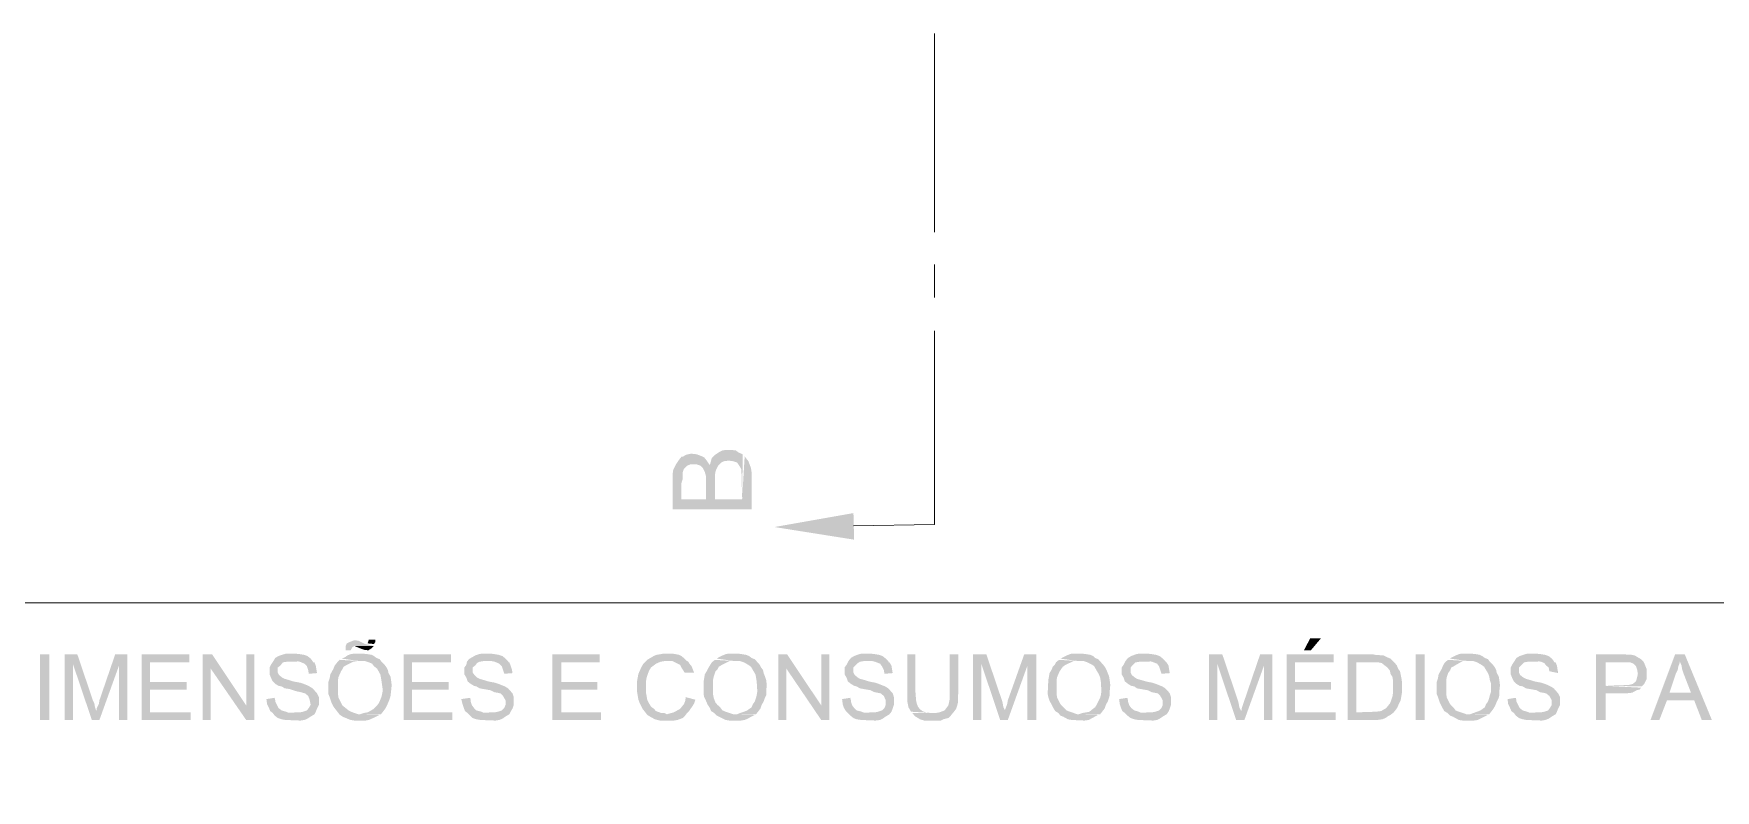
# Model space of a CAD drawing. Header units: feet. Extents: x 203667 to 205527, y 9204857 to 9205156.
# Drawn here: x 204242.956 to 204246.791, y 9205143.76 to 9205145.485 of the extents above; entities that cross this region are included whole.
import ezdxf

# ---------------------------------------------------------------- set-up
doc = ezdxf.new("R2010")
doc.units = ezdxf.units.FT
doc.header["$LTSCALE"] = 0.3
doc.header["$MEASUREMENT"] = 0
doc.layers.add('DRENAGEM a executar', color=242, linetype='Continuous', lineweight=30)

msp = doc.modelspace()

# ---------------------------------------------------------------- hatches: boundary and pattern name
at = {"layer": 'DRENAGEM a executar', "lineweight": 20}
for points in [[(204244.4129, 9205144.4686), (204244.4129, 9205144.4008), (204244.5932, 9205144.4008), (204244.5932, 9205144.4845), (204244.5918, 9205144.4946), (204244.586, 9205144.5104), (204244.5802, 9205144.5176), (204244.5774, 9205144.522), (204244.5716, 9205144.4239), (204244.5096, 9205144.4239), (204244.5096, 9205144.5249), (204244.5024, 9205144.5176), (204244.498, 9205144.5018), (204244.4937, 9205144.5075), (204244.4908, 9205144.5119), (204244.4894, 9205144.4239), (204244.4331, 9205144.4239), (204244.4331, 9205144.5205), (204244.4274, 9205144.5133), (204244.4216, 9205144.5047), (204244.4187, 9205144.4989), (204244.4144, 9205144.4902), (204244.4129, 9205144.4787), (204244.4129, 9205144.4744)], [(204244.4331, 9205144.5205), (204244.4331, 9205144.46), (204244.436, 9205144.47), (204244.436, 9205144.4845), (204244.4389, 9205144.4931), (204244.4461, 9205144.5003), (204244.4533, 9205144.5032), (204244.4677, 9205144.5032), (204244.4764, 9205144.5003), (204244.4822, 9205144.4946), (204244.4865, 9205144.4859), (204244.4894, 9205144.4758), (204244.4894, 9205144.4239), (204244.4908, 9205144.5119), (204244.4851, 9205144.5191), (204244.4793, 9205144.522), (204244.4677, 9205144.5263), (204244.4548, 9205144.5277), (204244.4432, 9205144.5249), (204244.436, 9205144.5205)], [(204244.5096, 9205144.5249), (204244.5096, 9205144.4657), (204244.5096, 9205144.4787), (204244.511, 9205144.4874), (204244.5139, 9205144.4946), (204244.5168, 9205144.5003), (204244.524, 9205144.5075), (204244.5298, 9205144.5104), (204244.5413, 9205144.5119), (204244.5514, 9205144.5104), (204244.5601, 9205144.5075), (204244.5658, 9205144.4989), (204244.5701, 9205144.4917), (204244.5701, 9205144.4845), (204244.5716, 9205144.4239), (204244.573, 9205144.5263), (204244.5629, 9205144.5306), (204244.5572, 9205144.535), (204244.5456, 9205144.5364), (204244.5355, 9205144.5364), (204244.5269, 9205144.535), (204244.5182, 9205144.5306), (204244.5139, 9205144.5277)], [(204244.8269, 9205144.3316), (204244.6451, 9205144.3604), (204244.8254, 9205144.3922)], [(204243.6875, 9205144.1023), (204243.6759, 9205144.0979), (204243.6702, 9205144.0951), (204243.6673, 9205144.0878), (204243.6673, 9205144.0792), (204243.6788, 9205144.0792), (204243.6831, 9205144.0864), (204243.6875, 9205144.0893), (204243.7322, 9205144.0893), (204243.712, 9205144.0936), (204243.6976, 9205144.1008), (204243.6889, 9205144.1023)], [(204243.7351, 9205144.1037), (204243.7206, 9205144.1037), (204243.7177, 9205144.0951), (204243.7322, 9205144.0936), (204243.7351, 9205144.0979)], [(204245.8913, 9205144.1066), (204245.8668, 9205144.1066), (204245.8524, 9205144.0792), (204245.8682, 9205144.0792)], [(204242.9923, 9205143.9205), (204242.9923, 9205144.0705), (204242.9706, 9205144.0705), (204242.9706, 9205143.9205)], [(204243.0557, 9205144.0705), (204243.0269, 9205144.0705), (204243.0269, 9205143.9205), (204243.0456, 9205143.9205), (204243.0456, 9205144.0489)], [(204243.0557, 9205144.0705), (204243.0456, 9205144.0489), (204243.0889, 9205143.9205), (204243.099, 9205143.9407), (204243.0961, 9205143.9494), (204243.0947, 9205143.958), (204243.0918, 9205143.9638)], [(204243.1697, 9205144.0705), (204243.1423, 9205144.0705), (204243.1062, 9205143.9652), (204243.1048, 9205143.9566), (204243.1004, 9205143.9479), (204243.099, 9205143.9407), (204243.0889, 9205143.9205), (204243.1062, 9205143.9205), (204243.1509, 9205144.0446)], [(204243.1697, 9205144.0705), (204243.1509, 9205144.0446), (204243.1509, 9205143.9205), (204243.1697, 9205143.9205)], [(204243.311, 9205144.0705), (204243.2028, 9205144.0705), (204243.2028, 9205143.9205), (204243.3139, 9205143.9205), (204243.3139, 9205143.9378), (204243.2216, 9205143.9378), (204243.2216, 9205143.9898), (204243.3053, 9205143.9898), (204243.3053, 9205144.0071), (204243.2216, 9205144.0071), (204243.2216, 9205144.0518), (204243.311, 9205144.0518)], [(204243.3629, 9205144.0705), (204243.3413, 9205144.0705), (204243.3413, 9205143.9205), (204243.3601, 9205143.9205), (204243.3601, 9205144.0374)], [(204243.3629, 9205144.0705), (204243.3601, 9205144.0374), (204243.4408, 9205143.9205), (204243.4408, 9205143.9537)], [(204243.4596, 9205143.9205), (204243.4596, 9205144.0705), (204243.4408, 9205144.0705), (204243.4408, 9205143.9205)], [(204243.5461, 9205144.072), (204243.5331, 9205144.072), (204243.5274, 9205144.0705), (204243.5144, 9205144.0662), (204243.5072, 9205144.0619), (204243.5028, 9205144.0547), (204243.4971, 9205144.046), (204243.4942, 9205144.0402), (204243.4942, 9205144.0244), (204243.4971, 9205144.0172), (204243.5014, 9205144.0085), (204243.5072, 9205144.0027), (204243.5144, 9205143.9984), (204243.5216, 9205143.997), (204243.5288, 9205143.9926), (204243.5389, 9205143.9912), (204243.5476, 9205143.9883), (204243.5577, 9205143.9854), (204243.5649, 9205143.984), (204243.575, 9205143.9811), (204243.5822, 9205143.9753), (204243.5851, 9205143.9681), (204243.5879, 9205143.9551), (204243.5836, 9205143.9479), (204243.5793, 9205143.9422), (204243.5706, 9205143.9393), (204243.5634, 9205143.9378), (204243.5014, 9205143.9364), (204243.5057, 9205143.9306), (204243.5129, 9205143.9249), (204243.5216, 9205143.922), (204243.5303, 9205143.9205), (204243.5649, 9205143.9191), (204243.5735, 9205143.9205), (204243.5807, 9205143.9234), (204243.5894, 9205143.9292), (204243.5966, 9205143.9335), (204243.5995, 9205143.9393), (204243.6024, 9205143.9465), (204243.6067, 9205143.9551), (204243.6067, 9205143.9725), (204243.6024, 9205143.9811), (204243.5923, 9205143.9926), (204243.5851, 9205143.997), (204243.5793, 9205143.9999), (204243.5721, 9205144.0027), (204243.5634, 9205144.0056), (204243.5548, 9205144.0071), (204243.5476, 9205144.0085), (204243.5389, 9205144.0114), (204243.5288, 9205144.0143), (204243.523, 9205144.0172), (204243.5158, 9205144.0229), (204243.5129, 9205144.0287), (204243.5129, 9205144.0402), (204243.5187, 9205144.0446), (204243.5245, 9205144.0518), (204243.5331, 9205144.0532), (204243.5923, 9205144.0547), (204243.5879, 9205144.0604), (204243.5807, 9205144.0662), (204243.5721, 9205144.0691), (204243.5634, 9205144.0705), (204243.5504, 9205144.072)], [(204243.6543, 9205144.0576), (204243.6485, 9205144.0518), (204243.6427, 9205144.0446), (204243.6399, 9205144.0374), (204243.6327, 9205144.0244), (204243.6312, 9205144.0157), (204243.6283, 9205144.0071), (204243.6283, 9205143.9797), (204243.6312, 9205143.9725), (204243.6355, 9205143.9595), (204243.6399, 9205143.9508), (204243.6442, 9205143.9451), (204243.65, 9205143.9378), (204243.6543, 9205143.9321), (204243.6615, 9205143.9277), (204243.6716, 9205143.9234), (204243.6788, 9205143.9205), (204243.6875, 9205143.9191), (204243.7134, 9205143.9191), (204243.7206, 9205143.9205), (204243.7365, 9205143.9277), (204243.7452, 9205143.9321), (204243.6961, 9205143.9335), (204243.6875, 9205143.9364), (204243.6802, 9205143.9393), (204243.6745, 9205143.9422), (204243.6673, 9205143.9479), (204243.6601, 9205143.9537), (204243.6572, 9205143.9595), (204243.6514, 9205143.971), (204243.65, 9205143.9797), (204243.65, 9205144.0114), (204243.6514, 9205144.0186), (204243.6572, 9205144.0316), (204243.6601, 9205144.0359), (204243.6629, 9205144.0417), (204243.6702, 9205144.046), (204243.6846, 9205144.0532), (204243.6932, 9205144.0547), (204243.7004, 9205144.0547)], [(204243.7004, 9205144.072), (204243.6875, 9205144.072), (204243.6788, 9205144.0705), (204243.6716, 9205144.0676), (204243.6658, 9205144.0633), (204243.6586, 9205144.0604), (204243.7004, 9205144.0547), (204243.712, 9205144.0547), (204243.7206, 9205144.0518), (204243.7278, 9205144.0489), (204243.7322, 9205144.0431), (204243.7394, 9205144.0374), (204243.7466, 9205144.0244), (204243.748, 9205144.0172), (204243.7495, 9205144.0085), (204243.7524, 9205143.9883), (204243.7495, 9205143.9739), (204243.7437, 9205143.9595), (204243.7394, 9205143.9537), (204243.7307, 9205143.9451), (204243.7177, 9205143.9378), (204243.7091, 9205143.9364), (204243.7004, 9205143.9335), (204243.748, 9205143.9335), (204243.7538, 9205143.9407), (204243.7581, 9205143.9465), (204243.7625, 9205143.9551), (204243.7668, 9205143.9652), (204243.7697, 9205143.9739), (204243.7711, 9205143.9854), (204243.7726, 9205143.9999), (204243.7711, 9205144.0114), (204243.7697, 9205144.0201), (204243.7653, 9205144.0273), (204243.7639, 9205144.0345), (204243.761, 9205144.0402), (204243.7567, 9205144.046), (204243.7495, 9205144.0532), (204243.7452, 9205144.059), (204243.7379, 9205144.0619), (204243.7322, 9205144.0662), (204243.7264, 9205144.0691), (204243.7177, 9205144.0705), (204243.7048, 9205144.072)], [(204243.7322, 9205144.0893), (204243.6875, 9205144.0893), (204243.6976, 9205144.085), (204243.7091, 9205144.0806), (204243.7192, 9205144.0792), (204243.7264, 9205144.0835), (204243.7293, 9205144.0864)], [(204243.9081, 9205144.0705), (204243.8, 9205144.0705), (204243.8, 9205143.9205), (204243.911, 9205143.9205), (204243.911, 9205143.9378), (204243.8187, 9205143.9378), (204243.8187, 9205143.9898), (204243.9024, 9205143.9898), (204243.9024, 9205144.0071), (204243.8187, 9205144.0071), (204243.8187, 9205144.0518), (204243.9081, 9205144.0518)], [(204243.9903, 9205144.072), (204243.9788, 9205144.072), (204243.9716, 9205144.0705), (204243.9629, 9205144.0676), (204243.9557, 9205144.0633), (204243.9485, 9205144.059), (204243.9442, 9205144.0532), (204243.9427, 9205144.046), (204243.9384, 9205144.0402), (204243.9384, 9205144.0244), (204243.9427, 9205144.0172), (204243.9456, 9205144.0085), (204243.9528, 9205144.0027), (204243.9601, 9205143.9984), (204243.9658, 9205143.997), (204243.973, 9205143.9926), (204243.9889, 9205143.9898), (204243.9976, 9205143.9883), (204244.0062, 9205143.984), (204244.0134, 9205143.9826), (204244.0206, 9205143.9811), (204244.0264, 9205143.9753), (204244.0322, 9205143.9652), (204244.0322, 9205143.9551), (204244.0293, 9205143.9479), (204244.0235, 9205143.9422), (204244.0149, 9205143.9393), (204244.0077, 9205143.9378), (204243.9456, 9205143.9364), (204243.9514, 9205143.9306), (204243.9572, 9205143.9249), (204243.9658, 9205143.922), (204243.9745, 9205143.9205), (204244.0091, 9205143.9191), (204244.0177, 9205143.9205), (204244.025, 9205143.9234), (204244.0336, 9205143.9292), (204244.0408, 9205143.9335), (204244.0437, 9205143.9393), (204244.048, 9205143.9465), (204244.0509, 9205143.9551), (204244.0509, 9205143.9725), (204244.048, 9205143.9811), (204244.0379, 9205143.9926), (204244.0307, 9205143.997), (204244.0235, 9205143.9999), (204244.0163, 9205144.0027), (204244.0077, 9205144.0056), (204243.999, 9205144.0071), (204243.9918, 9205144.0085), (204243.9831, 9205144.0114), (204243.973, 9205144.0143), (204243.9673, 9205144.0172), (204243.9615, 9205144.0229), (204243.9572, 9205144.0287), (204243.9572, 9205144.0402), (204243.9629, 9205144.0446), (204243.9673, 9205144.0503), (204243.973, 9205144.0532), (204243.9817, 9205144.0547), (204244.0379, 9205144.0547), (204244.0322, 9205144.0604), (204244.025, 9205144.0662), (204244.0163, 9205144.0691), (204244.0077, 9205144.0705), (204243.9961, 9205144.072)], [(204244.2471, 9205144.0705), (204244.1389, 9205144.0705), (204244.1389, 9205143.9205), (204244.25, 9205143.9205), (204244.25, 9205143.9378), (204244.1591, 9205143.9378), (204244.1591, 9205143.9898), (204244.2413, 9205143.9898), (204244.2413, 9205144.0071), (204244.1591, 9205144.0071), (204244.1591, 9205144.0518), (204244.2471, 9205144.0518)], [(204244.4028, 9205144.072), (204244.3942, 9205144.072), (204244.3855, 9205144.0705), (204244.3769, 9205144.0691), (204244.3697, 9205144.0662), (204244.3625, 9205144.0619), (204244.3552, 9205144.0576), (204244.3466, 9205144.0489), (204244.3423, 9205144.0417), (204244.3351, 9205144.0258), (204244.3336, 9205144.0172), (204244.3322, 9205144.01), (204244.3322, 9205143.984), (204244.3336, 9205143.9753), (204244.3351, 9205143.9667), (204244.3379, 9205143.9595), (204244.3423, 9205143.9508), (204244.3451, 9205143.9451), (204244.3509, 9205143.9378), (204244.3552, 9205143.9321), (204244.4, 9205143.9335), (204244.3942, 9205143.9364), (204244.387, 9205143.9364), (204244.3754, 9205143.9407), (204244.3697, 9205143.9465), (204244.3639, 9205143.9508), (204244.3596, 9205143.958), (204244.3552, 9205143.9667), (204244.3538, 9205143.9753), (204244.3524, 9205143.9826), (204244.3524, 9205144.0085), (204244.3538, 9205144.0172), (204244.3567, 9205144.0258), (204244.3596, 9205144.033), (204244.3639, 9205144.0402), (204244.3697, 9205144.0446), (204244.3754, 9205144.0489), (204244.3855, 9205144.0532), (204244.3942, 9205144.0547), (204244.4461, 9205144.0547), (204244.4403, 9205144.0604), (204244.4331, 9205144.0662), (204244.4274, 9205144.0691), (204244.4201, 9205144.0705), (204244.4115, 9205144.072), (204244.4072, 9205144.072)], [(204244.5096, 9205144.0576), (204244.5024, 9205144.0518), (204244.498, 9205144.0446), (204244.4937, 9205144.0374), (204244.4908, 9205144.0316), (204244.4865, 9205144.0244), (204244.4851, 9205144.0157), (204244.4836, 9205144.0071), (204244.4836, 9205143.9797), (204244.4851, 9205143.9725), (204244.4894, 9205143.9638), (204244.4923, 9205143.9566), (204244.498, 9205143.9479), (204244.5009, 9205143.9407), (204244.5081, 9205143.9364), (204244.5139, 9205143.9306), (204244.5197, 9205143.9277), (204244.5341, 9205143.9205), (204244.5427, 9205143.9191), (204244.5687, 9205143.9191), (204244.5774, 9205143.9205), (204244.5846, 9205143.9234), (204244.5918, 9205143.9277), (204244.6004, 9205143.9321), (204244.5514, 9205143.9335), (204244.5427, 9205143.9364), (204244.5341, 9205143.9393), (204244.5269, 9205143.9422), (204244.5226, 9205143.9479), (204244.5153, 9205143.9551), (204244.511, 9205143.9595), (204244.5067, 9205143.971), (204244.5052, 9205143.9797), (204244.5052, 9205144.0114), (204244.5067, 9205144.0186), (204244.511, 9205144.0316), (204244.5153, 9205144.0359), (204244.5182, 9205144.0417), (204244.5254, 9205144.046), (204244.5427, 9205144.0547), (204244.5543, 9205144.0547)], [(204244.5543, 9205144.072), (204244.5413, 9205144.072), (204244.5341, 9205144.0705), (204244.5269, 9205144.0676), (204244.5182, 9205144.0633), (204244.5139, 9205144.0604), (204244.5543, 9205144.0547), (204244.5673, 9205144.0547), (204244.5759, 9205144.0518), (204244.586, 9205144.046), (204244.5918, 9205144.0417), (204244.6019, 9205144.0244), (204244.6033, 9205144.0172), (204244.6048, 9205144.0085), (204244.6062, 9205143.9854), (204244.6048, 9205143.9768), (204244.6033, 9205143.971), (204244.6004, 9205143.9624), (204244.5961, 9205143.9566), (204244.5932, 9205143.9494), (204244.5831, 9205143.9422), (204244.5759, 9205143.9393), (204244.5673, 9205143.9364), (204244.5601, 9205143.9335), (204244.6033, 9205143.9335), (204244.6134, 9205143.9465), (204244.6163, 9205143.9551), (204244.6206, 9205143.9624), (204244.6235, 9205143.971), (204244.6264, 9205143.9768), (204244.6264, 9205143.9854), (204244.6278, 9205143.9999), (204244.6264, 9205144.0114), (204244.6235, 9205144.0201), (204244.6206, 9205144.0273), (204244.6192, 9205144.0345), (204244.6149, 9205144.0402), (204244.612, 9205144.046), (204244.6004, 9205144.059), (204244.5932, 9205144.0619), (204244.5875, 9205144.0662), (204244.5802, 9205144.0691), (204244.5716, 9205144.0705), (204244.5601, 9205144.072)], [(204244.674, 9205144.0705), (204244.6538, 9205144.0705), (204244.6538, 9205143.9205), (204244.6726, 9205143.9205), (204244.6726, 9205144.0374)], [(204244.674, 9205144.0705), (204244.6726, 9205144.0374), (204244.7519, 9205143.9205), (204244.7519, 9205143.9537)], [(204244.7706, 9205143.9205), (204244.7706, 9205144.0705), (204244.7519, 9205144.0705), (204244.7519, 9205143.9205)], [(204244.8572, 9205144.072), (204244.8456, 9205144.072), (204244.8384, 9205144.0705), (204244.8269, 9205144.0662), (204244.8197, 9205144.0619), (204244.8139, 9205144.0547), (204244.8096, 9205144.046), (204244.8052, 9205144.0402), (204244.8052, 9205144.0244), (204244.8096, 9205144.0172), (204244.8125, 9205144.0085), (204244.8197, 9205144.0027), (204244.8269, 9205143.9984), (204244.8326, 9205143.997), (204244.8399, 9205143.9926), (204244.8557, 9205143.9898), (204244.8644, 9205143.9883), (204244.873, 9205143.984), (204244.8802, 9205143.9826), (204244.8875, 9205143.9811), (204244.8947, 9205143.9753), (204244.899, 9205143.9652), (204244.899, 9205143.9551), (204244.8961, 9205143.9479), (204244.8903, 9205143.9422), (204244.8817, 9205143.9393), (204244.8745, 9205143.9378), (204244.8125, 9205143.9364), (204244.8182, 9205143.9306), (204244.8254, 9205143.9249), (204244.8326, 9205143.922), (204244.8427, 9205143.9205), (204244.8759, 9205143.9191), (204244.886, 9205143.9205), (204244.8918, 9205143.9234), (204244.9004, 9205143.9292), (204244.9076, 9205143.9335), (204244.912, 9205143.9393), (204244.9149, 9205143.9465), (204244.9177, 9205143.9551), (204244.9177, 9205143.9725), (204244.9149, 9205143.9811), (204244.9048, 9205143.9926), (204244.8976, 9205143.997), (204244.8903, 9205143.9999), (204244.8831, 9205144.0027), (204244.8745, 9205144.0056), (204244.8658, 9205144.0071), (204244.8601, 9205144.0085), (204244.8514, 9205144.0114), (204244.8399, 9205144.0143), (204244.8355, 9205144.0172), (204244.8283, 9205144.0229), (204244.8254, 9205144.0287), (204244.8254, 9205144.0402), (204244.8298, 9205144.0446), (204244.8355, 9205144.0503), (204244.8399, 9205144.0532), (204244.8485, 9205144.0547), (204244.9048, 9205144.0547), (204244.899, 9205144.0604), (204244.8918, 9205144.0662), (204244.8831, 9205144.0691), (204244.8745, 9205144.0705), (204244.8629, 9205144.072)], [(204244.9668, 9205144.0705), (204244.948, 9205144.0705), (204244.948, 9205143.9638), (204244.9495, 9205143.9566), (204244.9509, 9205143.9494), (204244.9567, 9205143.9393), (204245.0043, 9205143.9364), (204244.9942, 9205143.9364), (204244.9826, 9205143.9407), (204244.9769, 9205143.9451), (204244.9726, 9205143.9508), (204244.9697, 9205143.958), (204244.9682, 9205143.9652), (204244.9668, 9205143.984)], [(204245.0649, 9205144.0705), (204245.0447, 9205144.0705), (204245.0447, 9205143.9681), (204245.0432, 9205143.9595), (204245.0418, 9205143.9537), (204245.0331, 9205143.9422), (204245.0216, 9205143.9378), (204245.0129, 9205143.9364), (204244.9596, 9205143.9364), (204244.9653, 9205143.9292), (204244.9726, 9205143.9249), (204244.9769, 9205143.922), (204244.987, 9205143.9191), (204245.0245, 9205143.9191), (204245.0302, 9205143.922), (204245.0418, 9205143.9249), (204245.0475, 9205143.9306), (204245.0533, 9205143.9378), (204245.0591, 9205143.9451), (204245.062, 9205143.9537), (204245.0634, 9205143.9595), (204245.0634, 9205143.9739), (204245.0649, 9205143.984)], [(204245.1283, 9205144.0705), (204245.098, 9205144.0705), (204245.098, 9205143.9205), (204245.1168, 9205143.9205), (204245.1168, 9205144.0489)], [(204245.1283, 9205144.0705), (204245.1168, 9205144.0489), (204245.16, 9205143.9205), (204245.1716, 9205143.9407), (204245.1673, 9205143.9494), (204245.1658, 9205143.958), (204245.1644, 9205143.9638)], [(204245.2423, 9205144.0705), (204245.2149, 9205144.0705), (204245.1774, 9205143.9652), (204245.1759, 9205143.9566), (204245.1716, 9205143.9451), (204245.16, 9205143.9205), (204245.1774, 9205143.9205), (204245.2221, 9205144.0446)], [(204245.2423, 9205144.0705), (204245.2221, 9205144.0446), (204245.2221, 9205143.9205), (204245.2423, 9205143.9205)], [(204245.2942, 9205144.0576), (204245.287, 9205144.0518), (204245.2841, 9205144.046), (204245.2798, 9205144.0417), (204245.2769, 9205144.0345), (204245.2725, 9205144.0273), (204245.2711, 9205144.0186), (204245.2697, 9205144.0114), (204245.2682, 9205143.9797), (204245.2697, 9205143.9725), (204245.2725, 9205143.9638), (204245.2769, 9205143.9566), (204245.2812, 9205143.9479), (204245.2855, 9205143.9407), (204245.2927, 9205143.9364), (204245.2971, 9205143.9306), (204245.3043, 9205143.9277), (204245.3144, 9205143.922), (204245.323, 9205143.9205), (204245.3519, 9205143.9191), (204245.362, 9205143.9205), (204245.375, 9205143.9277), (204245.3836, 9205143.9321), (204245.336, 9205143.9335), (204245.3274, 9205143.9364), (204245.3187, 9205143.9393), (204245.3115, 9205143.9422), (204245.3057, 9205143.9479), (204245.2985, 9205143.9551), (204245.2956, 9205143.9595), (204245.2899, 9205143.971), (204245.2884, 9205143.9797), (204245.2884, 9205144.0114), (204245.2899, 9205144.0186), (204245.2956, 9205144.0316), (204245.2985, 9205144.0359), (204245.3028, 9205144.0417), (204245.3086, 9205144.046), (204245.3274, 9205144.0547), (204245.3389, 9205144.0547)], [(204245.3389, 9205144.072), (204245.3245, 9205144.072), (204245.3187, 9205144.0705), (204245.3115, 9205144.0676), (204245.3028, 9205144.0633), (204245.2971, 9205144.0604), (204245.3389, 9205144.0547), (204245.3504, 9205144.0547), (204245.3591, 9205144.0518), (204245.3706, 9205144.046), (204245.375, 9205144.0417), (204245.385, 9205144.0244), (204245.3879, 9205144.0172), (204245.3894, 9205144.0085), (204245.3908, 9205143.9854), (204245.3894, 9205143.9768), (204245.3879, 9205143.971), (204245.3836, 9205143.9624), (204245.3807, 9205143.9566), (204245.3764, 9205143.9494), (204245.3706, 9205143.9451), (204245.3634, 9205143.9393), (204245.3562, 9205143.9378), (204245.3475, 9205143.9364), (204245.3389, 9205143.9335), (204245.3879, 9205143.9335), (204245.398, 9205143.9465), (204245.4009, 9205143.9551), (204245.4052, 9205143.9624), (204245.4081, 9205143.971), (204245.4096, 9205143.9768), (204245.4096, 9205143.9854), (204245.411, 9205143.9999), (204245.4096, 9205144.0114), (204245.4081, 9205144.0201), (204245.4052, 9205144.0273), (204245.4024, 9205144.0345), (204245.3995, 9205144.0402), (204245.3951, 9205144.046), (204245.3836, 9205144.059), (204245.3764, 9205144.0619), (204245.3721, 9205144.0662), (204245.3649, 9205144.0691), (204245.3562, 9205144.0705), (204245.3447, 9205144.072)], [(204245.4889, 9205144.072), (204245.4774, 9205144.072), (204245.4701, 9205144.0705), (204245.4586, 9205144.0662), (204245.4514, 9205144.0619), (204245.4456, 9205144.0547), (204245.4413, 9205144.046), (204245.437, 9205144.0402), (204245.437, 9205144.0244), (204245.4413, 9205144.0172), (204245.4442, 9205144.0085), (204245.4514, 9205144.0027), (204245.4586, 9205143.9984), (204245.4658, 9205143.997), (204245.4716, 9205143.9926), (204245.4875, 9205143.9898), (204245.4961, 9205143.9883), (204245.5048, 9205143.984), (204245.512, 9205143.9826), (204245.5192, 9205143.9811), (204245.525, 9205143.9753), (204245.5307, 9205143.9652), (204245.5307, 9205143.9551), (204245.5278, 9205143.9479), (204245.5221, 9205143.9422), (204245.5134, 9205143.9393), (204245.5062, 9205143.9378), (204245.4442, 9205143.9364), (204245.45, 9205143.9306), (204245.4572, 9205143.9249), (204245.4658, 9205143.922), (204245.4745, 9205143.9205), (204245.5091, 9205143.9191), (204245.5177, 9205143.9205), (204245.5235, 9205143.9234), (204245.5322, 9205143.9292), (204245.5394, 9205143.9335), (204245.5437, 9205143.9393), (204245.5466, 9205143.9465), (204245.5495, 9205143.9551), (204245.5495, 9205143.9725), (204245.5466, 9205143.9811), (204245.5408, 9205143.9883), (204245.5365, 9205143.9926), (204245.5293, 9205143.997), (204245.5221, 9205143.9999), (204245.5149, 9205144.0027), (204245.5062, 9205144.0056), (204245.4975, 9205144.0071), (204245.4918, 9205144.0085), (204245.4817, 9205144.0114), (204245.4716, 9205144.0143), (204245.4673, 9205144.0172), (204245.46, 9205144.0229), (204245.4572, 9205144.0287), (204245.4572, 9205144.0402), (204245.4615, 9205144.0446), (204245.4687, 9205144.0518), (204245.4774, 9205144.0532), (204245.5365, 9205144.0547), (204245.5307, 9205144.0604), (204245.5235, 9205144.0662), (204245.5149, 9205144.0691), (204245.5062, 9205144.0705), (204245.4947, 9205144.072)], [(204245.6663, 9205144.0705), (204245.636, 9205144.0705), (204245.636, 9205143.9205), (204245.6548, 9205143.9205), (204245.6548, 9205144.0489)], [(204245.6663, 9205144.0705), (204245.6548, 9205144.0489), (204245.698, 9205143.9205), (204245.7096, 9205143.9407), (204245.7052, 9205143.9494), (204245.7038, 9205143.958), (204245.7024, 9205143.9638)], [(204245.7802, 9205144.0705), (204245.7528, 9205144.0705), (204245.7168, 9205143.9652), (204245.7139, 9205143.9566), (204245.711, 9205143.9479), (204245.7096, 9205143.9407), (204245.698, 9205143.9205), (204245.7168, 9205143.9205), (204245.7615, 9205144.0446)], [(204245.7802, 9205144.0705), (204245.7615, 9205144.0446), (204245.7615, 9205143.9205), (204245.7802, 9205143.9205)], [(204245.9201, 9205144.0705), (204245.8134, 9205144.0705), (204245.8134, 9205143.9205), (204245.9245, 9205143.9205), (204245.9245, 9205143.9378), (204245.8322, 9205143.9378), (204245.8322, 9205143.9898), (204245.9144, 9205143.9898), (204245.9144, 9205144.0071), (204245.8322, 9205144.0071), (204245.8322, 9205144.0518), (204245.9201, 9205144.0518)], [(204246.0038, 9205144.0705), (204245.9519, 9205144.0705), (204245.9519, 9205143.9205), (204246.0197, 9205143.9205), (204246.0312, 9205143.922), (204246.0384, 9205143.9249), (204246.0442, 9205143.9292), (204246.0499, 9205143.9321), (204246.0572, 9205143.9378), (204245.9721, 9205143.9378), (204245.9721, 9205144.0518), (204246.0038, 9205144.0518), (204246.0557, 9205144.0547), (204246.0499, 9205144.0604), (204246.0427, 9205144.0633), (204246.0341, 9205144.0676), (204246.0139, 9205144.0691), (204246.0081, 9205144.0705)], [(204246.1278, 9205143.9205), (204246.1278, 9205144.0705), (204246.1076, 9205144.0705), (204246.1076, 9205143.9205)], [(204246.1812, 9205144.0576), (204246.174, 9205144.0518), (204246.1697, 9205144.0446), (204246.1668, 9205144.0374), (204246.1596, 9205144.0244), (204246.1581, 9205144.0157), (204246.1552, 9205144.0071), (204246.1552, 9205143.9797), (204246.1581, 9205143.9725), (204246.1624, 9205143.9595), (204246.1668, 9205143.9508), (204246.1725, 9205143.9407), (204246.1798, 9205143.9364), (204246.1855, 9205143.9306), (204246.1927, 9205143.9277), (204246.2057, 9205143.9205), (204246.2144, 9205143.9191), (204246.2403, 9205143.9191), (204246.249, 9205143.9205), (204246.2634, 9205143.9277), (204246.2721, 9205143.9321), (204246.223, 9205143.9335), (204246.2144, 9205143.9364), (204246.2057, 9205143.9393), (204246.1985, 9205143.9422), (204246.1942, 9205143.9479), (204246.187, 9205143.9551), (204246.1841, 9205143.9595), (204246.1783, 9205143.971), (204246.1769, 9205143.9797), (204246.1769, 9205144.0114), (204246.1783, 9205144.0186), (204246.1812, 9205144.0273), (204246.1855, 9205144.033), (204246.1884, 9205144.0402), (204246.1942, 9205144.0431), (204246.2144, 9205144.0547), (204246.2274, 9205144.0547)], [(204246.2274, 9205144.072), (204246.2129, 9205144.072), (204246.2057, 9205144.0705), (204246.1985, 9205144.0676), (204246.1899, 9205144.0633), (204246.1855, 9205144.0604), (204246.2274, 9205144.0547), (204246.2389, 9205144.0547), (204246.2475, 9205144.0518), (204246.2576, 9205144.046), (204246.2634, 9205144.0417), (204246.2677, 9205144.0345), (204246.2721, 9205144.0273), (204246.2749, 9205144.0201), (204246.2764, 9205144.0114), (204246.2793, 9205144.0027), (204246.2793, 9205143.9854), (204246.2764, 9205143.9768), (204246.2749, 9205143.971), (204246.2721, 9205143.9624), (204246.2677, 9205143.9566), (204246.2649, 9205143.9494), (204246.2548, 9205143.9422), (204246.2475, 9205143.9393), (204246.2389, 9205143.9364), (204246.2317, 9205143.9335), (204246.2749, 9205143.9335), (204246.285, 9205143.9465), (204246.2894, 9205143.9551), (204246.2923, 9205143.9624), (204246.2966, 9205143.971), (204246.298, 9205143.9768), (204246.298, 9205143.9854), (204246.2995, 9205143.9999), (204246.298, 9205144.0114), (204246.2966, 9205144.0201), (204246.2923, 9205144.0273), (204246.2908, 9205144.0345), (204246.2879, 9205144.0402), (204246.2836, 9205144.046), (204246.2764, 9205144.0532), (204246.2721, 9205144.059), (204246.2649, 9205144.0619), (204246.2591, 9205144.0662), (204246.2533, 9205144.0691), (204246.2447, 9205144.0705), (204246.2317, 9205144.072)], [(204246.3759, 9205144.072), (204246.3629, 9205144.072), (204246.3572, 9205144.0705), (204246.3442, 9205144.0662), (204246.337, 9205144.0619), (204246.3326, 9205144.0547), (204246.3269, 9205144.046), (204246.324, 9205144.0402), (204246.324, 9205144.0244), (204246.3269, 9205144.0172), (204246.3312, 9205144.0085), (204246.337, 9205144.0027), (204246.3442, 9205143.9984), (204246.3514, 9205143.997), (204246.3586, 9205143.9926), (204246.3745, 9205143.9898), (204246.3831, 9205143.9883), (204246.3903, 9205143.984), (204246.3975, 9205143.9826), (204246.4048, 9205143.9811), (204246.412, 9205143.9753), (204246.4177, 9205143.9652), (204246.4177, 9205143.9551), (204246.4134, 9205143.9479), (204246.4091, 9205143.9422), (204246.4004, 9205143.9393), (204246.3932, 9205143.9378), (204246.3312, 9205143.9364), (204246.3355, 9205143.9306), (204246.3427, 9205143.9249), (204246.3514, 9205143.922), (204246.36, 9205143.9205), (204246.3947, 9205143.9191), (204246.4033, 9205143.9205), (204246.4105, 9205143.9234), (204246.4192, 9205143.9292), (204246.4264, 9205143.9335), (204246.4293, 9205143.9393), (204246.4322, 9205143.9465), (204246.4365, 9205143.9551), (204246.4365, 9205143.9725), (204246.4322, 9205143.9811), (204246.4221, 9205143.9926), (204246.4149, 9205143.997), (204246.4091, 9205143.9999), (204246.4019, 9205144.0027), (204246.3932, 9205144.0056), (204246.3846, 9205144.0071), (204246.3774, 9205144.0085), (204246.3687, 9205144.0114), (204246.3586, 9205144.0143), (204246.3528, 9205144.0172), (204246.3456, 9205144.0229), (204246.3427, 9205144.0287), (204246.3427, 9205144.0402), (204246.3471, 9205144.0446), (204246.3543, 9205144.0518), (204246.3629, 9205144.0532), (204246.4221, 9205144.0547), (204246.4177, 9205144.0604), (204246.4105, 9205144.0662), (204246.4019, 9205144.0691), (204246.3932, 9205144.0705), (204246.3802, 9205144.072)], [(204246.5764, 9205144.0705), (204246.5187, 9205144.0705), (204246.5187, 9205143.9205), (204246.5403, 9205143.9205), (204246.5403, 9205143.9811), (204246.5865, 9205143.9811), (204246.6009, 9205143.9826), (204246.611, 9205143.9883), (204246.6182, 9205143.9898), (204246.6211, 9205143.9941), (204246.5403, 9205143.9984), (204246.5403, 9205144.0518), (204246.5778, 9205144.0518), (204246.6269, 9205144.0532), (204246.6211, 9205144.059), (204246.6139, 9205144.0633), (204246.6067, 9205144.0676), (204246.5995, 9205144.0691), (204246.5908, 9205144.0691), (204246.5822, 9205144.0705)], [(204246.7206, 9205144.0705), (204246.699, 9205144.0705), (204246.6427, 9205143.9205), (204246.6629, 9205143.9205), (204246.6802, 9205143.9652), (204246.7423, 9205143.9652), (204246.686, 9205143.9826), (204246.7004, 9205144.0258), (204246.7048, 9205144.0345), (204246.7062, 9205144.0431), (204246.7091, 9205144.0503), (204246.7091, 9205144.0547)], [(204246.7206, 9205144.0705), (204246.7091, 9205144.0547), (204246.7134, 9205144.0446), (204246.7148, 9205144.0359), (204246.7177, 9205144.0273), (204246.735, 9205143.9826), (204246.686, 9205143.9826), (204246.7423, 9205143.9652), (204246.7596, 9205143.9205), (204246.7826, 9205143.9205)], [(204243.5923, 9205144.0547), (204243.5476, 9205144.0547), (204243.5562, 9205144.0547), (204243.5634, 9205144.0532), (204243.5735, 9205144.0489), (204243.5793, 9205144.0431), (204243.5822, 9205144.0345), (204243.5836, 9205144.0258), (204243.6024, 9205144.0273), (204243.6009, 9205144.0359), (204243.5995, 9205144.0446), (204243.5966, 9205144.0518), (204243.5937, 9205144.0518)], [(204244.0379, 9205144.0547), (204243.9918, 9205144.0547), (204244.0004, 9205144.0547), (204244.0077, 9205144.0532), (204244.0177, 9205144.0489), (204244.0235, 9205144.0431), (204244.0264, 9205144.0345), (204244.0293, 9205144.0258), (204244.048, 9205144.0273), (204244.0466, 9205144.0359), (204244.0437, 9205144.0446), (204244.0408, 9205144.0518), (204244.0394, 9205144.0518)], [(204244.4461, 9205144.0547), (204244.4028, 9205144.0547), (204244.4129, 9205144.0547), (204244.4302, 9205144.046), (204244.4331, 9205144.0402), (204244.4403, 9205144.0287), (204244.462, 9205144.0287), (204244.4591, 9205144.0359), (204244.4562, 9205144.0431), (204244.4504, 9205144.0503), (204244.449, 9205144.0532)], [(204244.9048, 9205144.0547), (204244.8601, 9205144.0547), (204244.8687, 9205144.0547), (204244.8745, 9205144.0532), (204244.886, 9205144.0489), (204244.8903, 9205144.0431), (204244.8947, 9205144.0345), (204244.8961, 9205144.0258), (204244.9149, 9205144.0273), (204244.9134, 9205144.0359), (204244.912, 9205144.0446), (204244.9076, 9205144.0518), (204244.9062, 9205144.0518)], [(204245.5365, 9205144.0547), (204245.4918, 9205144.0547), (204245.5004, 9205144.0547), (204245.5062, 9205144.0532), (204245.5177, 9205144.0489), (204245.5221, 9205144.0431), (204245.525, 9205144.0345), (204245.5278, 9205144.0258), (204245.5466, 9205144.0273), (204245.5451, 9205144.0359), (204245.5437, 9205144.0446), (204245.5394, 9205144.0518), (204245.5379, 9205144.0518)], [(204246.0557, 9205144.0547), (204246.0038, 9205144.0518), (204246.0225, 9205144.0518), (204246.0298, 9205144.0503), (204246.037, 9205144.0446), (204246.0427, 9205144.0402), (204246.0485, 9205144.033), (204246.0499, 9205144.0258), (204246.0543, 9205144.0186), (204246.0557, 9205144.01), (204246.0557, 9205143.9826), (204246.0543, 9205143.9739), (204246.0514, 9205143.9652), (204246.0485, 9205143.958), (204246.0427, 9205143.9508), (204246.0384, 9205143.9465), (204246.0283, 9205143.9407), (204246.0168, 9205143.9393), (204245.9721, 9205143.9378), (204246.0572, 9205143.9378), (204246.0629, 9205143.9451), (204246.0658, 9205143.9494), (204246.0687, 9205143.9566), (204246.073, 9205143.9652), (204246.0745, 9205143.9739), (204246.0759, 9205143.9826), (204246.0759, 9205144.0085), (204246.0745, 9205144.0172), (204246.073, 9205144.0244), (204246.0716, 9205144.0316), (204246.0673, 9205144.0374), (204246.0644, 9205144.0446), (204246.0586, 9205144.0518)], [(204246.4221, 9205144.0547), (204246.3774, 9205144.0547), (204246.386, 9205144.0547), (204246.3932, 9205144.0532), (204246.4004, 9205144.0503), (204246.4048, 9205144.0446), (204246.4105, 9205144.0402), (204246.412, 9205144.0316), (204246.4322, 9205144.0273), (204246.4307, 9205144.0359), (204246.4293, 9205144.0446), (204246.4264, 9205144.0518), (204246.4235, 9205144.0518)], [(204246.6269, 9205144.0532), (204246.5778, 9205144.0518), (204246.5966, 9205144.0518), (204246.6038, 9205144.0489), (204246.6096, 9205144.0431), (204246.6124, 9205144.0345), (204246.6139, 9205144.0258), (204246.6124, 9205144.0186), (204246.6096, 9205144.0085), (204246.6023, 9205144.0027), (204246.5923, 9205143.9999), (204246.5836, 9205143.9999), (204246.5403, 9205143.9984), (204246.6225, 9205143.997), (204246.6283, 9205144.0027), (204246.6341, 9205144.0143), (204246.6341, 9205144.0359), (204246.6312, 9205144.0431), (204246.6283, 9205144.0503)], [(204243.5057, 9205143.971), (204243.487, 9205143.9681), (204243.4884, 9205143.9566), (204243.4928, 9205143.9479), (204243.4956, 9205143.9407), (204243.5014, 9205143.9364), (204243.5504, 9205143.9364), (204243.5389, 9205143.9364), (204243.5317, 9205143.9393), (204243.5216, 9205143.9422), (204243.5144, 9205143.9479), (204243.5115, 9205143.9537), (204243.5072, 9205143.9624), (204243.5072, 9205143.9652)], [(204243.9514, 9205143.971), (204243.9312, 9205143.9681), (204243.9341, 9205143.9566), (204243.937, 9205143.9479), (204243.9399, 9205143.9407), (204243.9456, 9205143.9364), (204243.9961, 9205143.9364), (204243.9831, 9205143.9364), (204243.9774, 9205143.9393), (204243.9658, 9205143.9422), (204243.9601, 9205143.9479), (204243.9557, 9205143.9537), (204243.9528, 9205143.9624), (204243.9528, 9205143.9652)], [(204244.4432, 9205143.9725), (204244.4418, 9205143.9638), (204244.4389, 9205143.9566), (204244.4331, 9205143.9494), (204244.4288, 9205143.9451), (204244.4158, 9205143.9378), (204244.4101, 9205143.9364), (204244.4, 9205143.9335), (204244.3552, 9205143.9321), (204244.3625, 9205143.9277), (204244.3726, 9205143.922), (204244.3841, 9205143.9191), (204244.4158, 9205143.9191), (204244.4245, 9205143.9205), (204244.436, 9205143.9249), (204244.4418, 9205143.9306), (204244.4461, 9205143.9364), (204244.4504, 9205143.9407), (204244.4576, 9205143.9508), (204244.462, 9205143.958), (204244.4649, 9205143.9667)], [(204244.8182, 9205143.971), (204244.7995, 9205143.9681), (204244.8009, 9205143.9566), (204244.8038, 9205143.9479), (204244.8081, 9205143.9407), (204244.8125, 9205143.9364), (204244.8629, 9205143.9364), (204244.8514, 9205143.9364), (204244.8442, 9205143.9393), (204244.8326, 9205143.9422), (204244.8269, 9205143.9479), (204244.8226, 9205143.9537), (204244.8197, 9205143.9624), (204244.8197, 9205143.9652)], [(204245.45, 9205143.971), (204245.4312, 9205143.9681), (204245.4326, 9205143.9566), (204245.4355, 9205143.9479), (204245.4384, 9205143.9407), (204245.4442, 9205143.9364), (204245.4947, 9205143.9364), (204245.4817, 9205143.9364), (204245.4759, 9205143.9393), (204245.4658, 9205143.9422), (204245.4586, 9205143.9479), (204245.4543, 9205143.9537), (204245.4514, 9205143.9624), (204245.4514, 9205143.9652)], [(204246.3355, 9205143.971), (204246.3168, 9205143.9681), (204246.3182, 9205143.9566), (204246.3225, 9205143.9479), (204246.3254, 9205143.9407), (204246.3312, 9205143.9364), (204246.3802, 9205143.9364), (204246.3687, 9205143.9364), (204246.3615, 9205143.9393), (204246.3514, 9205143.9422), (204246.3442, 9205143.9479), (204246.3413, 9205143.9537), (204246.337, 9205143.9624), (204246.337, 9205143.9652)]]:
    msp.add_hatch(color=7, dxfattribs=at).paths.add_polyline_path(points)

# ---------------------------------------------------------------- linework, layer by layer
at = {"layer": 'DRENAGEM a executar', "color": 7, "lineweight": 20}
for points in [[(204245.01, 9205145.4854), (204245.01, 9205145.0325)], [(204245.01, 9205144.959), (204245.01, 9205144.884)], [(204245.01, 9205144.8075), (204245.01, 9205144.3662)], [(204244.8254, 9205144.3633), (204245.01, 9205144.3662)], [(204239.2639, 9205140.3206), (204239.2553, 9205144.1874), (204251.0749, 9205144.1874)]]:
    msp.add_lwpolyline(points, dxfattribs=at)

doc.saveas('drawing.dxf')
